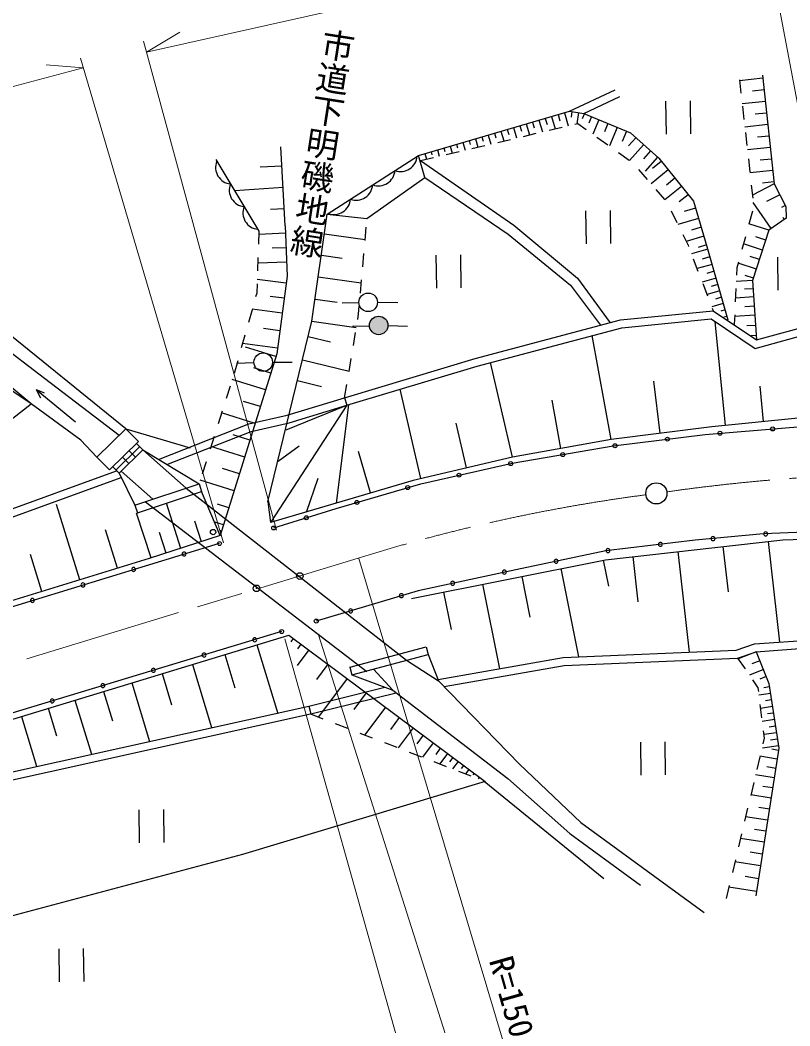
# Model space of a CAD drawing. Units: millimetres, scale not verified. Extents: x 40000 to 680000, y 20000 to 380000.
# Drawn here: x 120282 to 178502, y 261944 to 337956 of the extents above; entities that cross this region are included whole.
import ezdxf
from ezdxf.enums import TextEntityAlignment as Align

# ---------------------------------------------------------------- set-up
doc = ezdxf.new("R2010")
doc.units = ezdxf.units.MM
doc.header["$LTSCALE"] = 1000
doc.header["$PDMODE"] = 32
doc.header["$PDSIZE"] = 500
doc.linetypes.add('CHAIN', pattern=[18.5, 12, -1.5, 3.5, -1.5])
for name, color, linetype, lineweight in [('M-BGD', 7, 'Continuous', 25), ('M-BMK', 2, 'CHAIN', 13), ('M-BMK-SRVR', 3, 'Continuous', 25), ('M-STR-HTXT', 7, 'Continuous', 13), ('M-STR-STR1', 1, 'Continuous', 25)]:
    doc.layers.add(name, color=color, linetype=linetype, lineweight=lineweight)
doc.layers.add('M-OTRS', color=6, linetype='Continuous')
doc.styles.add('@ＭＳ ゴシック', font='')
doc.styles.add('ＭＳ ゴシック', font='')
doc.styles.get('@ＭＳ ゴシック').set_extended_font_data('@MS Gothic')
doc.styles.get('ＭＳ ゴシック').set_extended_font_data('MS Gothic')

msp = doc.modelspace()

# ---------------------------------------------------------------- hatches: boundary and pattern name
at = {"layer": 'M-BGD'}
msp.add_hatch(color=256, dxfattribs=at).paths.add_polyline_path([(147089, 314255, -0.41421), (146776, 315194, -0.41421), (147715, 315507, -1)])

# ---------------------------------------------------------------- linework, layer by layer
for p, q in [((176439, 333796), (177312, 325579)), ((174692, 333438), (174803, 332445)), ((176464, 333560), (174700, 333372)), ((161836, 331067), (165289, 332694)), ((162908, 330908), (165647, 332178)), ((176557, 332682), (175677, 332589)), ((169106, 331828), (169138, 329328)), ((171013, 329352), (170981, 331852)), ((176650, 331805), (174896, 331619)), ((174915, 331451), (175026, 330457)), ((150404, 327732), (161836, 331067)), ((160484, 330672), (160756, 329740)), ((160964, 330812), (161104, 330334)), ((161444, 330952), (161731, 329970)), ((161836, 331067), (162908, 330908)), ((162022, 331039), (161959, 330615)), ((162516, 330966), (162392, 330126)), ((162956, 330888), (162795, 330504)), ((162908, 330908), (166436, 329429)), ((163499, 330660), (163297, 330178)), ((176743, 330933), (175868, 330840)), ((158084, 329972), (158202, 329569)), ((158564, 330112), (158807, 329280)), ((159044, 330252), (159169, 329824)), ((159524, 330392), (159781, 329510)), ((160004, 330532), (160136, 330079)), ((162242, 330091), (162466, 330144)), ((162466, 330144), (163093, 329697)), ((164042, 330432), (163587, 329346)), ((164743, 330139), (164482, 329517)), ((176836, 330061), (175091, 329876)), ((155204, 329132), (155300, 328804)), ((155684, 329272), (155883, 328591)), ((156164, 329412), (156267, 329059)), ((156644, 329552), (156858, 328821)), ((157124, 329692), (157234, 329314)), ((157604, 329832), (157832, 329050)), ((158349, 329172), (159322, 329402)), ((160296, 329632), (161269, 329861)), ((165444, 329845), (164856, 328443)), ((166145, 329551), (165818, 328771)), ((166436, 329429), (168579, 327524)), ((175137, 329463), (175249, 328470)), ((176928, 329194), (176058, 329101)), ((152804, 328432), (152959, 327901)), ((153284, 328572), (153365, 328294)), ((153764, 328712), (153934, 328131)), ((154244, 328852), (154333, 328549)), ((154456, 328254), (155429, 328484)), ((154724, 328992), (154908, 328361)), ((156403, 328713), (157376, 328943)), ((163908, 329118), (164723, 328538)), ((166843, 329068), (166288, 328443)), ((167435, 328541), (166382, 327357)), ((140327, 322413), (140009, 328367)), ((143497, 323287), (150404, 327732)), ((150880, 326065), (150404, 327732)), ((150884, 327872), (151010, 327441)), ((151364, 328012), (151431, 327784)), ((151844, 328152), (151985, 327671)), ((152324, 328292), (152398, 328039)), ((152509, 327795), (153483, 328024)), ((165538, 327958), (166353, 327378)), ((167963, 328072), (167427, 327469)), ((177020, 328326), (175285, 328142)), ((135082, 327415), (138337, 322016)), ((140098, 326919), (138451, 326839)), ((150563, 327335), (151536, 327565)), ((150563, 327335), (157628, 322453)), ((168491, 327602), (167552, 326546)), ((168775, 327281), (168114, 326749)), ((168579, 327524), (171199, 324269)), ((175360, 327476), (175471, 326482)), ((177112, 327459), (176247, 327367)), ((167056, 326675), (167711, 325920)), ((169297, 326632), (168000, 325588)), ((177204, 326592), (175480, 326409)), ((146514, 322969), (150880, 326065)), ((150880, 326065), (157192, 321778)), ((170303, 325382), (169053, 324375)), ((169800, 326007), (169163, 325494)), ((175583, 325488), (175694, 324494)), ((177312, 325579), (175667, 324737)), ((177296, 325730), (176436, 325638)), ((177312, 325579), (178185, 323872)), ((140178, 325311), (136516, 325053)), ((168367, 325165), (169023, 324410)), ((170807, 324757), (170136, 324216)), ((177733, 324756), (176729, 324243)), ((171199, 324269), (172231, 320855)), ((177097, 322213), (175730, 324174)), ((178154, 323934), (177869, 323788)), ((178185, 323872), (178225, 322999)), ((140267, 323703), (139225, 323654)), ((143510, 323289), (146514, 322969)), ((163050, 323541), (163082, 321042)), ((164957, 321066), (164925, 323565)), ((169525, 323554), (169963, 322655)), ((171355, 323752), (170516, 323498)), ((175665, 323512), (175401, 322547)), ((140327, 322413), (140485, 318603)), ((146369, 321312), (146456, 322309)), ((157628, 322453), (162431, 318444)), ((171590, 322975), (170036, 322505)), ((171793, 322306), (171070, 322087)), ((176915, 322086), (175408, 322572)), ((178225, 322999), (176915, 322086)), ((178077, 322896), (177984, 323030)), ((138337, 322016), (138304, 321017)), ((140350, 321850), (138329, 321766)), ((143299, 321815), (146375, 321374)), ((157192, 321778), (161915, 317928)), ((170401, 321756), (170802, 320935)), ((171995, 321637), (170657, 321232)), ((175138, 321582), (174874, 320618)), ((176915, 322086), (175684, 318275)), ((176672, 321333), (175936, 321570)), ((170802, 320935), (170833, 320854)), ((172197, 320968), (171567, 320777)), ((172231, 320855), (173819, 315298)), ((176428, 320579), (174990, 321044)), ((138271, 320017), (138239, 319018)), ((140396, 320758), (139344, 320714)), ((143066, 320187), (144648, 319960)), ((146195, 319320), (146282, 320316)), ((151736, 320195), (151768, 317695)), ((153643, 317719), (153611, 320219)), ((172294, 320636), (171053, 320282)), ((172456, 320067), (171862, 319897)), ((176196, 319860), (175493, 320087)), ((177552, 320036), (177584, 317536)), ((140441, 319666), (138257, 319575)), ((171192, 319921), (171551, 318988)), ((172619, 319497), (171480, 319172)), ((174610, 319653), (174494, 319228)), ((175964, 319141), (174591, 319584)), ((140485, 318603), (139692, 312728)), ((142832, 318559), (146088, 318093)), ((172768, 318974), (172222, 318818)), ((174494, 319228), (174468, 318669)), ((175742, 318455), (175109, 318659)), ((138206, 318019), (138183, 317332)), ((140413, 318066), (138217, 318363)), ((146021, 317327), (146108, 318324)), ((161915, 317928), (164186, 314901)), ((162431, 318444), (164897, 315089)), ((172918, 318452), (171872, 318153)), ((171910, 318054), (172269, 317121)), ((173055, 317971), (172554, 317827)), ((175684, 318275), (174445, 318192)), ((175684, 318275), (175986, 313792)), ((138183, 317332), (138098, 317031)), ((140260, 316931), (139205, 317074)), ((173193, 317490), (172233, 317216)), ((173330, 317009), (172871, 316878)), ((174421, 317671), (174374, 316672)), ((175768, 317036), (174387, 316943)), ((175726, 317656), (175071, 317611)), ((128279, 307066), (116138, 316896)), ((142592, 316879), (144266, 316639)), ((145924, 316598), (144634, 316558)), ((145884, 315755), (145934, 316331)), ((147333, 316638), (148861, 316618)), ((173467, 316528), (172593, 316279)), ((175814, 316345), (175084, 316296)), ((122132, 310882), (115344, 316023)), ((137827, 316068), (137555, 315106)), ((140106, 315796), (137836, 316103)), ((145815, 315339), (145884, 315755)), ((165694, 315301), (172703, 315994)), ((172628, 316188), (172703, 315994)), ((172703, 315994), (175986, 313792)), ((173605, 316048), (173266, 315951)), ((173742, 315567), (173499, 315497)), ((174327, 315673), (174295, 314981)), ((175861, 315655), (174322, 315551)), ((142351, 315199), (145711, 314718)), ((146737, 314832), (145427, 314812)), ((148107, 314871), (149575, 314832)), ((154696, 312384), (165694, 315301)), ((154859, 311806), (165801, 314709)), ((165801, 314709), (172547, 315375)), ((172547, 315375), (175881, 313140)), ((173632, 307323), (172852, 315171)), ((175913, 314885), (175236, 314840)), ((175986, 313792), (180238, 314968)), ((137284, 314143), (137012, 313181)), ((139928, 314474), (138699, 314640)), ((142071, 314053), (143767, 313639)), ((145486, 313366), (145650, 314353)), ((164977, 306268), (163558, 314114)), ((175965, 314116), (175564, 314089)), ((175881, 313140), (180274, 314356)), ((139749, 313152), (137105, 313510)), ((139632, 312535), (137327, 313251)), ((121120, 308957), (116674, 312649)), ((139692, 312728), (135424, 298994)), ((121120, 308957), (116317, 312172)), ((136741, 312218), (136469, 311256)), ((137965, 312053), (136655, 311994)), ((139240, 311275), (137969, 311670)), ((139394, 312093), (140863, 312093)), ((141641, 312291), (145163, 311431)), ((144828, 309421), (154696, 312384)), ((145001, 308846), (154859, 311806)), ((145157, 311394), (145322, 312380)), ((157514, 304918), (155850, 312069)), ((127768, 306575), (122132, 310882)), ((136170, 310302), (135866, 309349)), ((138848, 310014), (136328, 310797)), ((141254, 310707), (143074, 310262)), ((144828, 309421), (144993, 310407)), ((168696, 306733), (168204, 310664)), ((176507, 307609), (176241, 310282)), ((121497, 310029), (124474, 307607)), ((121497, 310029), (121834, 309413)), ((121497, 310029), (122112, 309791)), ((140468, 308111), (144828, 309421)), ((144828, 309421), (145001, 308846)), ((150595, 303307), (149024, 310054)), ((109569, 299946), (121120, 308957)), ((124871, 306198), (121120, 308957)), ((138454, 308745), (137189, 309138)), ((145001, 308846), (139215, 299996)), ((140396, 307002), (145001, 308846)), ((140622, 307531), (145001, 308846)), ((144207, 301445), (145137, 308887)), ((161189, 305583), (160530, 309227)), ((135563, 308396), (135260, 307443)), ((138060, 307476), (135521, 308264)), ((137581, 307439), (140468, 308111)), ((130739, 304759), (137581, 307439)), ((137759, 306865), (140622, 307531)), ((154055, 304113), (153267, 307495)), ((128279, 307066), (126097, 304922)), ((129225, 306103), (128279, 307066)), ((128279, 307066), (133137, 305623)), ((131389, 304369), (137759, 306865)), ((134956, 306490), (134653, 305538)), ((137665, 306206), (136392, 306602)), ((126097, 304922), (124871, 306198)), ((129225, 306103), (127043, 303959)), ((129318, 305713), (127525, 303951)), ((129558, 305468), (129077, 305958)), ((137271, 304937), (134715, 305731)), ((139801, 304620), (141389, 305771)), ((127043, 303959), (126097, 304922)), ((129558, 305468), (127766, 303706)), ((128513, 304440), (128032, 304930)), ((129008, 304926), (128526, 305416)), ((129558, 305468), (132837, 302584)), ((129558, 305468), (133817, 302911)), ((146786, 302223), (145864, 305356)), ((127766, 303706), (127285, 304196)), ((134350, 304585), (134046, 303632)), ((136874, 303659), (135591, 304057)), ((111070, 297275), (127929, 303377)), ((111114, 297929), (127585, 303891)), ((127766, 303706), (128964, 301293)), ((127917, 303856), (130329, 301752)), ((141944, 300770), (142818, 303350)), ((136477, 302381), (133903, 303180)), ((135424, 298994), (134006, 302341)), ((124792, 295650), (123042, 301360)), ((132450, 298035), (131348, 301455)), ((136077, 301094), (135209, 301363)), ((139017, 301544), (139215, 299996)), ((130190, 297307), (129095, 300704)), ((134006, 298537), (133507, 300084)), ((135677, 299806), (135005, 300015)), ((127648, 296525), (126753, 299442)), ((135424, 298994), (130051, 297262)), ((131320, 297671), (130816, 299234)), ((135529, 299329), (135390, 299372)), ((176498, 299123), (171338, 298646)), ((182452, 299361), (176498, 299123)), ((91751, 285091), (135375, 298428)), ((171338, 298646), (164590, 297852)), ((173436, 298176), (173821, 294756)), ((176847, 298559), (177703, 290949)), ((130051, 297262), (91468, 285433)), ((121937, 294775), (121081, 297568)), ((164590, 297852), (157762, 296423)), ((166615, 297409), (166998, 294004)), ((170026, 297792), (170881, 290188)), ((161174, 296500), (162509, 289824)), ((164391, 297144), (164786, 295171)), ((157762, 296423), (150379, 294836)), ((158220, 295910), (158837, 292824)), ((155266, 295319), (156545, 288928)), ((150379, 294836), (142679, 292533)), ((152313, 294728), (152877, 291906)), ((88168, 275524), (140605, 291482)), ((140059, 291740), (90044, 276656)), ((140605, 291482), (155450, 280407)), ((140941, 291230), (140746, 290969)), ((175832, 290814), (185872, 291539)), ((138193, 290748), (139773, 285555)), ((141526, 290794), (141259, 290436)), ((174440, 290343), (175832, 290814)), ((175952, 290221), (185958, 290944)), ((135754, 290005), (136520, 287488)), ((142111, 290358), (141238, 289188)), ((151153, 290014), (151937, 288028)), ((151904, 288112), (161360, 289774)), ((161360, 289774), (174440, 290343)), ((161425, 289177), (174551, 289747)), ((174551, 289747), (175952, 290221)), ((174551, 289747), (175113, 288920)), ((175952, 290221), (174597, 289680)), ((175952, 290221), (176915, 287810)), ((133315, 289263), (134770, 284483)), ((143562, 289275), (142705, 288127)), ((147005, 288901), (148474, 287314)), ((149514, 289578), (151937, 288028)), ((152366, 287585), (161425, 289177)), ((176493, 288866), (175436, 288444)), ((176222, 289544), (175619, 289303)), ((131024, 288566), (131744, 286201)), ((145013, 288193), (142848, 285291)), ((145370, 288476), (148474, 287314)), ((175674, 288092), (176081, 287492)), ((176704, 288338), (176233, 288150)), ((128733, 287869), (130079, 283447)), ((142122, 286107), (147877, 287537)), ((151937, 288028), (158040, 281717)), ((176081, 287492), (176115, 287220)), ((176953, 287563), (176521, 287496)), ((176915, 287810), (177669, 282927)), ((126582, 287214), (127258, 284993)), ((142267, 285525), (148717, 287127)), ((146464, 287110), (145532, 285862)), ((148474, 287314), (157167, 280645)), ((177029, 287069), (176151, 286933)), ((177106, 286574), (176660, 286506)), ((113178, 279714), (142122, 286107)), ((122408, 285944), (123043, 283858)), ((124430, 286559), (125673, 282474)), ((142122, 286107), (142267, 285525)), ((147915, 286028), (146354, 283935)), ((176239, 286227), (176364, 285235)), ((177182, 286080), (176275, 285940)), ((113307, 279129), (142252, 285521)), ((120387, 285329), (121534, 281560)), ((142252, 285521), (143184, 285161)), ((148962, 285247), (148290, 284346)), ((177335, 285092), (176399, 284948)), ((177258, 285586), (176798, 285515)), ((144117, 284800), (145050, 284439)), ((150008, 284466), (148882, 282957)), ((177411, 284598), (176936, 284525)), ((145982, 284078), (146915, 283718)), ((150763, 283903), (150279, 283254)), ((176558, 283682), (176458, 283259)), ((176488, 284243), (176558, 283682)), ((177487, 284104), (176524, 283955)), ((177564, 283610), (177033, 283528)), ((147848, 283357), (148780, 282996)), ((151518, 283340), (150706, 282251)), ((152063, 282934), (151713, 282465)), ((167194, 283384), (167226, 280884)), ((169100, 280908), (169068, 283408)), ((177669, 282927), (175923, 271773)), ((177640, 283115), (176431, 282929)), ((177644, 282766), (177125, 282847)), ((149713, 282635), (150646, 282274)), ((152607, 282528), (152021, 281742)), ((153008, 282229), (152757, 281892)), ((176227, 282286), (175996, 281313)), ((177542, 282112), (176234, 282317)), ((151578, 281914), (152511, 281553)), ((153409, 281930), (152989, 281368)), ((153809, 281631), (153641, 281406)), ((154210, 281332), (153958, 280993)), ((158040, 281717), (162685, 277311)), ((177431, 281404), (176750, 281511)), ((153444, 281192), (154376, 280831)), ((154611, 281033), (154526, 280919)), ((155012, 280734), (154926, 280619)), ((157167, 280645), (161851, 276477)), ((177320, 280695), (175903, 280917)), ((155450, 280407), (137111, 274889)), ((155309, 280470), (155371, 280446)), ((155371, 280446), (164442, 273073)), ((155413, 280435), (155410, 280432)), ((175766, 280340), (175535, 279367)), ((177199, 279927), (176461, 280043)), ((177079, 279159), (175543, 279400)), ((129267, 278284), (129299, 275785)), ((131174, 275809), (131142, 278308)), ((175304, 278394), (175074, 277421)), ((176949, 278326), (176148, 278452)), ((176818, 277494), (175153, 277754)), ((162685, 277311), (172013, 270523)), ((176688, 276661), (175823, 276796)), ((161851, 276477), (167210, 272587)), ((174843, 276448), (174613, 275475)), ((176558, 275828), (174763, 276109)), ((137111, 274889), (114248, 268816)), ((174382, 274502), (174151, 273529)), ((176417, 274931), (175485, 275077)), ((176277, 274034), (174343, 274336)), ((176125, 273067), (175121, 273224)), ((173921, 272556), (173690, 271582)), ((175974, 272100), (173890, 272426)), ((123211, 267767), (123243, 265267)), ((125118, 265291), (125086, 267791))]:
    msp.add_line(p, q, dxfattribs=at)
for points in [[(139017, 301544), (142351, 315199), (143510, 323289)], [(179381, 307895), (172598, 307220), (164977, 306268), (157514, 304918), (150012, 303172), (139215, 299996)], [(139463, 299579), (144187, 301048), (150578, 302913), (157485, 304462), (165146, 305771), (172092, 306645), (178483, 307161), (183762, 307558)], [(149873, 294240), (164560, 297178), (177977, 298686), (190600, 299083), (208065, 297654), (219815, 285349)]]:
    msp.add_lwpolyline(points, dxfattribs=at)
for centre, radius in [((146608, 316628), 700), ((147402, 314881), 700), ((138669, 312103), 700), ((177201, 307057), 150), ((169240, 306286), 150), ((173213, 306735), 150), ((165271, 305787), 150), ((161327, 305119), 150), ((157385, 304439), 150), ((153482, 303565), 150), ((149595, 302627), 150), ((145756, 301506), 150), ((141928, 300345), 150), ((139462, 299571), 150), ((134879, 299262), 200), ((135363, 298400), 150), ((142682, 292536), 150), ((140062, 291747), 150)]:
    msp.add_circle(centre, radius, dxfattribs=at)
for centre, radius, start, end in [((149067, 327764), 1250, 249.6384, 355.8986), ((136319, 326816), 1250, 157.9574, 264.21761), ((147386, 326681), 1250, 249.6384, 355.8986), ((137352, 325103), 1250, 157.9574, 264.21761), ((145704, 325599), 1250, 249.6384, 355.8986), ((138385, 323390), 1250, 157.9574, 264.21761), ((144022, 324516), 1250, 249.6384, 355.8986), ((172688, 298771), 150, 360, 180), ((172688, 298771), 150, 180, 360), ((176672, 299130), 150, 360, 180), ((176672, 299130), 150, 180, 360), ((164740, 297870), 150, 360, 180), ((168712, 298337), 150, 360, 180), ((168712, 298337), 150, 180, 360), ((132689, 297607), 150, 360, 180), ((132689, 297607), 150, 180, 360), ((160822, 297064), 150, 360, 180), ((164740, 297870), 150, 180, 360), ((128864, 296437), 150, 360, 180), ((160822, 297064), 150, 180, 360), ((128864, 296437), 150, 180, 360), ((156908, 296240), 150, 360, 180), ((156908, 296240), 150, 180, 360), ((125038, 295268), 150, 360, 180), ((125038, 295268), 150, 180, 360), ((152998, 295399), 150, 360, 180), ((152998, 295399), 150, 180, 360), ((121213, 294098), 150, 360, 180), ((149113, 294457), 150, 360, 180), ((149113, 294457), 150, 180, 360), ((121213, 294098), 150, 180, 360), ((145281, 293311), 150, 360, 180), ((145281, 293311), 150, 180, 360), ((138029, 291127), 150, 360, 180), ((138029, 291127), 150, 180, 360), ((134199, 289972), 150, 360, 180), ((134199, 289972), 150, 180, 360), ((130370, 288817), 150, 360, 180), ((130370, 288817), 150, 180, 360), ((126540, 287663), 150, 360, 180), ((126540, 287663), 150, 180, 360), ((122711, 286508), 150, 360, 180), ((122711, 286508), 150, 180, 360)]:
    msp.add_arc(centre, radius, start, end, dxfattribs=at)
at = {"layer": 'M-BMK'}
msp.add_line((85374, 278951), (145851, 297296), dxfattribs=at)
for centre, radius, start, end in [((189183, 161532), 142184, 80.01367, 98.08143), ((184640, 172832), 130368, 97.50609, 107.3095)]:
    msp.add_arc(centre, radius, start, end, dxfattribs=at)
at = {"layer": 'M-BMK-SRVR'}
msp.add_circle((168403, 302189), 800, dxfattribs=at)
at = {"layer": 'M-OTRS'}
for p in [(141439, 295942), (138160, 295014)]:
    msp.add_point(p, dxfattribs=at)
at = {"layer": 'M-STR-HTXT'}
for p, q in [((183485, 308320), (176155, 347043)), ((129851, 335527), (176362, 345947)), ((129851, 335527), (132372, 337044)), ((139662, 299396), (129623, 336367)), ((125062, 334349), (122253, 334574)), ((135678, 298440), (124842, 335092)), ((79041, 322096), (125062, 334349)), ((145897, 297255), (156893, 260523)), ((140300, 291189), (151295, 252147)), ((142849, 291508), (155120, 252944))]:
    msp.add_line(p, q, dxfattribs=at)
at = {"layer": 'M-STR-STR1'}
for p, q in [((128964, 301293), (133817, 302911)), ((132837, 302584), (149514, 289578)), ((133817, 302911), (134006, 302341)), ((129155, 300724), (134006, 302341)), ((128964, 301293), (129154, 300724)), ((129764, 301560), (146508, 288722)), ((145215, 289056), (150994, 290593)), ((150999, 290594), (151153, 290014)), ((145370, 288476), (151153, 290014)), ((145215, 289056), (145370, 288476))]:
    msp.add_line(p, q, dxfattribs=at)

# ---------------------------------------------------------------- texts
at = {"layer": 'M-BGD', "style": '@ＭＳ ゴシック'}
msp.add_text('市道下明磯地線', height=1833, rotation=261.104, dxfattribs=at).set_placement((140336, 320197), align=Align.BOTTOM_RIGHT)
at = {"layer": 'M-STR-HTXT', "style": 'ＭＳ ゴシック'}
msp.add_text('R=150', height=1833, rotation=285.809, dxfattribs=at).set_placement((156052, 263752), align=Align.BOTTOM_CENTER)

doc.saveas('drawing.dxf')
